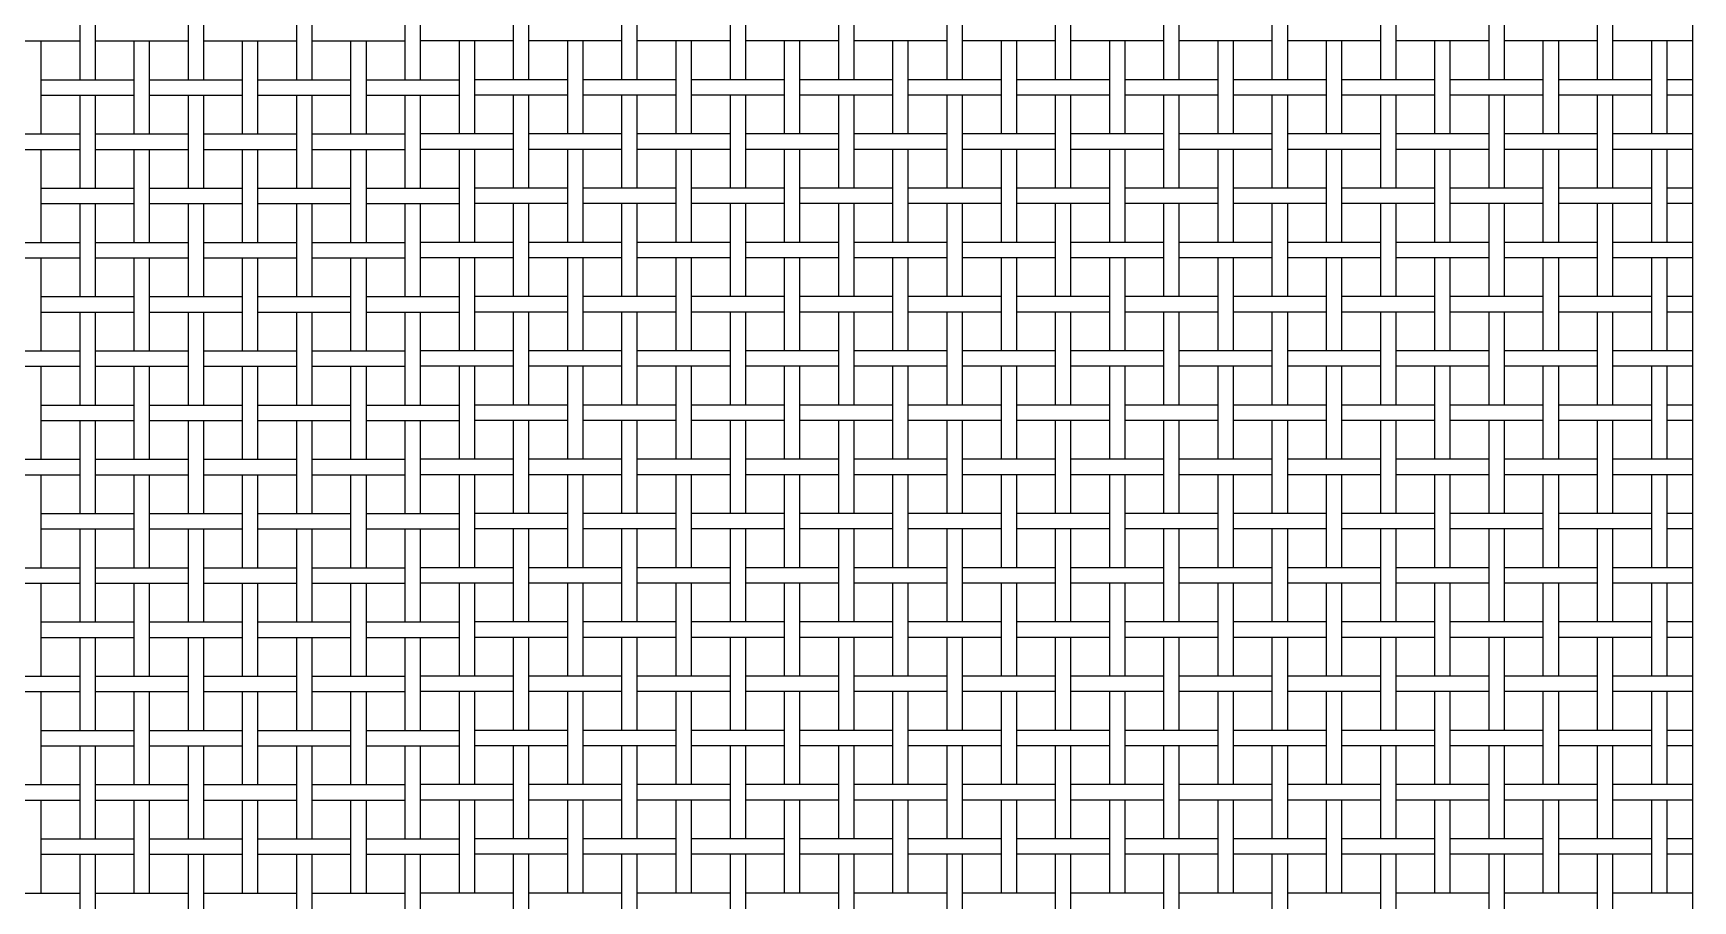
# Model space of a CAD drawing. Extents: x 0.5 to 91.8, y 0 to 62.7.
# Drawn here: x 35.43 to 54.88, y 32.61 to 42.77 of the extents above; entities that cross this region are included whole.
import ezdxf

# ---------------------------------------------------------------- set-up
doc = ezdxf.new("R2010")
doc.units = 0
doc.layers.get('0').update_dxf_attribs({"linetype": 'CONTINUOUS'})

msp = doc.modelspace()

# ---------------------------------------------------------------- linework, layer by layer
at = {"color": 7, "linetype": 'CONTINUOUS'}
for p, q in [((54.875, 22.69), (54.875, 52.69)), ((35.975, 43.315), (35.975, 42.225)), ((36.155, 43.315), (36.155, 42.225)), ((37.245, 43.315), (37.245, 42.225)), ((37.425, 43.315), (37.425, 42.225)), ((38.515, 43.315), (38.515, 42.225)), ((38.695, 43.315), (38.695, 42.225)), ((39.785, 43.315), (39.785, 42.225)), ((39.965, 43.315), (39.965, 42.225)), ((41.055, 43.315), (41.055, 42.225)), ((41.235, 43.315), (41.235, 42.225)), ((42.325, 43.315), (42.325, 42.225)), ((42.505, 43.315), (42.505, 42.225)), ((43.595, 43.315), (43.595, 42.225)), ((43.775, 43.315), (43.775, 42.225)), ((44.865, 43.315), (44.865, 42.225)), ((45.045, 43.315), (45.045, 42.225)), ((46.135, 43.315), (46.135, 42.225)), ((46.315, 43.315), (46.315, 42.225)), ((47.405, 43.315), (47.405, 42.225)), ((47.585, 43.315), (47.585, 42.225)), ((48.675, 43.315), (48.675, 42.225)), ((48.855, 43.315), (48.855, 42.225)), ((49.945, 43.315), (49.945, 42.225)), ((50.125, 43.315), (50.125, 42.225)), ((51.215, 43.315), (51.215, 42.225)), ((51.395, 43.315), (51.395, 42.225)), ((52.485, 43.315), (52.485, 42.225)), ((52.665, 43.315), (52.665, 42.225)), ((53.755, 43.315), (53.755, 42.225)), ((53.935, 43.315), (53.935, 42.225)), ((34.885, 42.68), (35.975, 42.68)), ((35.52, 42.68), (35.52, 41.59)), ((36.155, 42.68), (37.245, 42.68)), ((36.61, 42.68), (36.61, 41.59)), ((36.79, 42.68), (36.79, 41.59)), ((37.425, 42.68), (38.515, 42.68)), ((37.88, 42.68), (37.88, 41.59)), ((38.06, 42.68), (38.06, 41.59)), ((38.695, 42.68), (39.785, 42.68)), ((39.15, 42.68), (39.15, 41.59)), ((39.33, 42.68), (39.33, 41.59)), ((41.055, 42.68), (39.965, 42.68)), ((40.42, 42.68), (40.42, 41.59)), ((40.6, 42.68), (40.6, 41.59)), ((42.325, 42.68), (41.235, 42.68)), ((41.69, 42.68), (41.69, 41.59)), ((41.87, 42.68), (41.87, 41.59)), ((43.595, 42.68), (42.505, 42.68)), ((42.96, 42.68), (42.96, 41.59)), ((43.14, 42.68), (43.14, 41.59)), ((44.865, 42.68), (43.775, 42.68)), ((44.23, 42.68), (44.23, 41.59)), ((44.41, 42.68), (44.41, 41.59)), ((46.135, 42.68), (45.045, 42.68)), ((45.5, 42.68), (45.5, 41.59)), ((45.68, 42.68), (45.68, 41.59)), ((47.405, 42.68), (46.315, 42.68)), ((46.77, 42.68), (46.77, 41.59)), ((46.95, 42.68), (46.95, 41.59)), ((48.675, 42.68), (47.585, 42.68)), ((48.04, 42.68), (48.04, 41.59)), ((48.22, 42.68), (48.22, 41.59)), ((49.945, 42.68), (48.855, 42.68)), ((49.31, 42.68), (49.31, 41.59)), ((49.49, 42.68), (49.49, 41.59)), ((51.215, 42.68), (50.125, 42.68)), ((50.58, 42.68), (50.58, 41.59)), ((50.76, 42.68), (50.76, 41.59)), ((52.485, 42.68), (51.395, 42.68)), ((51.85, 42.68), (51.85, 41.59)), ((52.03, 42.68), (52.03, 41.59)), ((53.755, 42.68), (52.665, 42.68)), ((53.12, 42.68), (53.12, 41.59)), ((53.3, 42.68), (53.3, 41.59)), ((54.875, 42.68), (53.935, 42.68)), ((54.39, 42.68), (54.39, 41.59)), ((54.57, 42.68), (54.57, 41.59)), ((35.52, 42.225), (36.61, 42.225)), ((36.79, 42.225), (37.88, 42.225)), ((38.06, 42.225), (39.15, 42.225)), ((39.33, 42.225), (40.42, 42.225)), ((41.69, 42.225), (40.6, 42.225)), ((42.96, 42.225), (41.87, 42.225)), ((44.23, 42.225), (43.14, 42.225)), ((45.5, 42.225), (44.41, 42.225)), ((46.77, 42.225), (45.68, 42.225)), ((48.04, 42.225), (46.95, 42.225)), ((49.31, 42.225), (48.22, 42.225)), ((50.58, 42.225), (49.49, 42.225)), ((51.85, 42.225), (50.76, 42.225)), ((53.12, 42.225), (52.03, 42.225)), ((54.39, 42.225), (53.3, 42.225)), ((54.875, 42.225), (54.57, 42.225)), ((35.52, 42.045), (36.61, 42.045)), ((35.975, 42.045), (35.975, 40.955)), ((36.155, 42.045), (36.155, 40.955)), ((36.79, 42.045), (37.88, 42.045)), ((37.245, 42.045), (37.245, 40.955)), ((37.425, 42.045), (37.425, 40.955)), ((38.06, 42.045), (39.15, 42.045)), ((38.515, 42.045), (38.515, 40.955)), ((38.695, 42.045), (38.695, 40.955)), ((39.33, 42.045), (40.42, 42.045)), ((39.785, 42.045), (39.785, 40.955)), ((39.965, 42.045), (39.965, 40.955)), ((41.69, 42.045), (40.6, 42.045)), ((41.055, 42.045), (41.055, 40.955)), ((41.235, 42.045), (41.235, 40.955)), ((42.96, 42.045), (41.87, 42.045)), ((42.325, 42.045), (42.325, 40.955)), ((42.505, 42.045), (42.505, 40.955)), ((44.23, 42.045), (43.14, 42.045)), ((43.595, 42.045), (43.595, 40.955)), ((43.775, 42.045), (43.775, 40.955)), ((45.5, 42.045), (44.41, 42.045)), ((44.865, 42.045), (44.865, 40.955)), ((45.045, 42.045), (45.045, 40.955)), ((46.77, 42.045), (45.68, 42.045)), ((46.135, 42.045), (46.135, 40.955)), ((46.315, 42.045), (46.315, 40.955)), ((48.04, 42.045), (46.95, 42.045)), ((47.405, 42.045), (47.405, 40.955)), ((47.585, 42.045), (47.585, 40.955)), ((49.31, 42.045), (48.22, 42.045)), ((48.675, 42.045), (48.675, 40.955)), ((48.855, 42.045), (48.855, 40.955)), ((50.58, 42.045), (49.49, 42.045)), ((49.945, 42.045), (49.945, 40.955)), ((50.125, 42.045), (50.125, 40.955)), ((51.85, 42.045), (50.76, 42.045)), ((51.215, 42.045), (51.215, 40.955)), ((51.395, 42.045), (51.395, 40.955)), ((53.12, 42.045), (52.03, 42.045)), ((52.485, 42.045), (52.485, 40.955)), ((52.665, 42.045), (52.665, 40.955)), ((54.39, 42.045), (53.3, 42.045)), ((53.755, 42.045), (53.755, 40.955)), ((53.935, 42.045), (53.935, 40.955)), ((54.875, 42.045), (54.57, 42.045)), ((34.885, 41.59), (35.975, 41.59)), ((36.155, 41.59), (37.245, 41.59)), ((37.425, 41.59), (38.515, 41.59)), ((38.695, 41.59), (39.785, 41.59)), ((41.055, 41.59), (39.965, 41.59)), ((42.325, 41.59), (41.235, 41.59)), ((43.595, 41.59), (42.505, 41.59)), ((44.865, 41.59), (43.775, 41.59)), ((46.135, 41.59), (45.045, 41.59)), ((47.405, 41.59), (46.315, 41.59)), ((48.675, 41.59), (47.585, 41.59)), ((49.945, 41.59), (48.855, 41.59)), ((51.215, 41.59), (50.125, 41.59)), ((52.485, 41.59), (51.395, 41.59)), ((53.755, 41.59), (52.665, 41.59)), ((54.875, 41.59), (53.935, 41.59)), ((34.885, 41.41), (35.975, 41.41)), ((35.52, 41.41), (35.52, 40.32)), ((36.155, 41.41), (37.245, 41.41)), ((36.61, 41.41), (36.61, 40.32)), ((36.79, 41.41), (36.79, 40.32)), ((37.425, 41.41), (38.515, 41.41)), ((37.88, 41.41), (37.88, 40.32)), ((38.06, 41.41), (38.06, 40.32)), ((38.695, 41.41), (39.785, 41.41)), ((39.15, 41.41), (39.15, 40.32)), ((39.33, 41.41), (39.33, 40.32)), ((41.055, 41.41), (39.965, 41.41)), ((40.42, 41.41), (40.42, 40.32)), ((40.6, 41.41), (40.6, 40.32)), ((42.325, 41.41), (41.235, 41.41)), ((41.69, 41.41), (41.69, 40.32)), ((41.87, 41.41), (41.87, 40.32)), ((43.595, 41.41), (42.505, 41.41)), ((42.96, 41.41), (42.96, 40.32)), ((43.14, 41.41), (43.14, 40.32)), ((44.865, 41.41), (43.775, 41.41)), ((44.23, 41.41), (44.23, 40.32)), ((44.41, 41.41), (44.41, 40.32)), ((46.135, 41.41), (45.045, 41.41)), ((45.5, 41.41), (45.5, 40.32)), ((45.68, 41.41), (45.68, 40.32)), ((47.405, 41.41), (46.315, 41.41)), ((46.77, 41.41), (46.77, 40.32)), ((46.95, 41.41), (46.95, 40.32)), ((48.675, 41.41), (47.585, 41.41)), ((48.04, 41.41), (48.04, 40.32)), ((48.22, 41.41), (48.22, 40.32)), ((49.945, 41.41), (48.855, 41.41)), ((49.31, 41.41), (49.31, 40.32)), ((49.49, 41.41), (49.49, 40.32)), ((51.215, 41.41), (50.125, 41.41)), ((50.58, 41.41), (50.58, 40.32)), ((50.76, 41.41), (50.76, 40.32)), ((52.485, 41.41), (51.395, 41.41)), ((51.85, 41.41), (51.85, 40.32)), ((52.03, 41.41), (52.03, 40.32)), ((53.755, 41.41), (52.665, 41.41)), ((53.12, 41.41), (53.12, 40.32)), ((53.3, 41.41), (53.3, 40.32)), ((54.875, 41.41), (53.935, 41.41)), ((54.39, 41.41), (54.39, 40.32)), ((54.57, 41.41), (54.57, 40.32)), ((35.52, 40.955), (36.61, 40.955)), ((36.79, 40.955), (37.88, 40.955)), ((38.06, 40.955), (39.15, 40.955)), ((39.33, 40.955), (40.42, 40.955)), ((41.69, 40.955), (40.6, 40.955)), ((42.96, 40.955), (41.87, 40.955)), ((44.23, 40.955), (43.14, 40.955)), ((45.5, 40.955), (44.41, 40.955)), ((46.77, 40.955), (45.68, 40.955)), ((48.04, 40.955), (46.95, 40.955)), ((49.31, 40.955), (48.22, 40.955)), ((50.58, 40.955), (49.49, 40.955)), ((51.85, 40.955), (50.76, 40.955)), ((53.12, 40.955), (52.03, 40.955)), ((54.39, 40.955), (53.3, 40.955)), ((54.875, 40.955), (54.57, 40.955)), ((35.52, 40.775), (36.61, 40.775)), ((35.975, 40.775), (35.975, 39.685)), ((36.155, 40.775), (36.155, 39.685)), ((36.79, 40.775), (37.88, 40.775)), ((37.245, 40.775), (37.245, 39.685)), ((37.425, 40.775), (37.425, 39.685)), ((38.06, 40.775), (39.15, 40.775)), ((38.515, 40.775), (38.515, 39.685)), ((38.695, 40.775), (38.695, 39.685)), ((39.33, 40.775), (40.42, 40.775)), ((39.785, 40.775), (39.785, 39.685)), ((39.965, 40.775), (39.965, 39.685)), ((41.69, 40.775), (40.6, 40.775)), ((41.055, 40.775), (41.055, 39.685)), ((41.235, 40.775), (41.235, 39.685)), ((42.96, 40.775), (41.87, 40.775)), ((42.325, 40.775), (42.325, 39.685)), ((42.505, 40.775), (42.505, 39.685)), ((44.23, 40.775), (43.14, 40.775)), ((43.595, 40.775), (43.595, 39.685)), ((43.775, 40.775), (43.775, 39.685)), ((45.5, 40.775), (44.41, 40.775)), ((44.865, 40.775), (44.865, 39.685)), ((45.045, 40.775), (45.045, 39.685)), ((46.77, 40.775), (45.68, 40.775)), ((46.135, 40.775), (46.135, 39.685)), ((46.315, 40.775), (46.315, 39.685)), ((48.04, 40.775), (46.95, 40.775)), ((47.405, 40.775), (47.405, 39.685)), ((47.585, 40.775), (47.585, 39.685)), ((49.31, 40.775), (48.22, 40.775)), ((48.675, 40.775), (48.675, 39.685)), ((48.855, 40.775), (48.855, 39.685)), ((50.58, 40.775), (49.49, 40.775)), ((49.945, 40.775), (49.945, 39.685)), ((50.125, 40.775), (50.125, 39.685)), ((51.85, 40.775), (50.76, 40.775)), ((51.215, 40.775), (51.215, 39.685)), ((51.395, 40.775), (51.395, 39.685)), ((53.12, 40.775), (52.03, 40.775)), ((52.485, 40.775), (52.485, 39.685)), ((52.665, 40.775), (52.665, 39.685)), ((54.39, 40.775), (53.3, 40.775)), ((53.755, 40.775), (53.755, 39.685)), ((53.935, 40.775), (53.935, 39.685)), ((54.875, 40.775), (54.57, 40.775)), ((34.885, 40.32), (35.975, 40.32)), ((36.155, 40.32), (37.245, 40.32)), ((37.425, 40.32), (38.515, 40.32)), ((38.695, 40.32), (39.785, 40.32)), ((41.055, 40.32), (39.965, 40.32)), ((42.325, 40.32), (41.235, 40.32)), ((43.595, 40.32), (42.505, 40.32)), ((44.865, 40.32), (43.775, 40.32)), ((46.135, 40.32), (45.045, 40.32)), ((47.405, 40.32), (46.315, 40.32)), ((48.675, 40.32), (47.585, 40.32)), ((49.945, 40.32), (48.855, 40.32)), ((51.215, 40.32), (50.125, 40.32)), ((52.485, 40.32), (51.395, 40.32)), ((53.755, 40.32), (52.665, 40.32)), ((54.875, 40.32), (53.935, 40.32)), ((34.885, 40.14), (35.975, 40.14)), ((35.52, 40.14), (35.52, 39.05)), ((36.155, 40.14), (37.245, 40.14)), ((36.61, 40.14), (36.61, 39.05)), ((36.79, 40.14), (36.79, 39.05)), ((37.425, 40.14), (38.515, 40.14)), ((37.88, 40.14), (37.88, 39.05)), ((38.06, 40.14), (38.06, 39.05)), ((38.695, 40.14), (39.785, 40.14)), ((39.15, 40.14), (39.15, 39.05)), ((39.33, 40.14), (39.33, 39.05)), ((41.055, 40.14), (39.965, 40.14)), ((40.42, 40.14), (40.42, 39.05)), ((40.6, 40.14), (40.6, 39.05)), ((42.325, 40.14), (41.235, 40.14)), ((41.69, 40.14), (41.69, 39.05)), ((41.87, 40.14), (41.87, 39.05)), ((43.595, 40.14), (42.505, 40.14)), ((42.96, 40.14), (42.96, 39.05)), ((43.14, 40.14), (43.14, 39.05)), ((44.865, 40.14), (43.775, 40.14)), ((44.23, 40.14), (44.23, 39.05)), ((44.41, 40.14), (44.41, 39.05)), ((46.135, 40.14), (45.045, 40.14)), ((45.5, 40.14), (45.5, 39.05)), ((45.68, 40.14), (45.68, 39.05)), ((47.405, 40.14), (46.315, 40.14)), ((46.77, 40.14), (46.77, 39.05)), ((46.95, 40.14), (46.95, 39.05)), ((48.675, 40.14), (47.585, 40.14)), ((48.04, 40.14), (48.04, 39.05)), ((48.22, 40.14), (48.22, 39.05)), ((49.945, 40.14), (48.855, 40.14)), ((49.31, 40.14), (49.31, 39.05)), ((49.49, 40.14), (49.49, 39.05)), ((51.215, 40.14), (50.125, 40.14)), ((50.58, 40.14), (50.58, 39.05)), ((50.76, 40.14), (50.76, 39.05)), ((52.485, 40.14), (51.395, 40.14)), ((51.85, 40.14), (51.85, 39.05)), ((52.03, 40.14), (52.03, 39.05)), ((53.755, 40.14), (52.665, 40.14)), ((53.12, 40.14), (53.12, 39.05)), ((53.3, 40.14), (53.3, 39.05)), ((54.875, 40.14), (53.935, 40.14)), ((54.39, 40.14), (54.39, 39.05)), ((54.57, 40.14), (54.57, 39.05)), ((35.52, 39.685), (36.61, 39.685)), ((36.79, 39.685), (37.88, 39.685)), ((38.06, 39.685), (39.15, 39.685)), ((39.33, 39.685), (40.42, 39.685)), ((41.69, 39.685), (40.6, 39.685)), ((42.96, 39.685), (41.87, 39.685)), ((44.23, 39.685), (43.14, 39.685)), ((45.5, 39.685), (44.41, 39.685)), ((46.77, 39.685), (45.68, 39.685)), ((48.04, 39.685), (46.95, 39.685)), ((49.31, 39.685), (48.22, 39.685)), ((50.58, 39.685), (49.49, 39.685)), ((51.85, 39.685), (50.76, 39.685)), ((53.12, 39.685), (52.03, 39.685)), ((54.39, 39.685), (53.3, 39.685)), ((54.875, 39.685), (54.57, 39.685)), ((35.52, 39.505), (36.61, 39.505)), ((35.975, 39.505), (35.975, 38.415)), ((36.155, 39.505), (36.155, 38.415)), ((36.79, 39.505), (37.88, 39.505)), ((37.245, 39.505), (37.245, 38.415)), ((37.425, 39.505), (37.425, 38.415)), ((38.06, 39.505), (39.15, 39.505)), ((38.515, 39.505), (38.515, 38.415)), ((38.695, 39.505), (38.695, 38.415)), ((39.33, 39.505), (40.42, 39.505)), ((39.785, 39.505), (39.785, 38.415)), ((39.965, 39.505), (39.965, 38.415)), ((41.69, 39.505), (40.6, 39.505)), ((41.055, 39.505), (41.055, 38.415)), ((41.235, 39.505), (41.235, 38.415)), ((42.96, 39.505), (41.87, 39.505)), ((42.325, 39.505), (42.325, 38.415)), ((42.505, 39.505), (42.505, 38.415)), ((44.23, 39.505), (43.14, 39.505)), ((43.595, 39.505), (43.595, 38.415)), ((43.775, 39.505), (43.775, 38.415)), ((45.5, 39.505), (44.41, 39.505)), ((44.865, 39.505), (44.865, 38.415)), ((45.045, 39.505), (45.045, 38.415)), ((46.77, 39.505), (45.68, 39.505)), ((46.135, 39.505), (46.135, 38.415)), ((46.315, 39.505), (46.315, 38.415)), ((48.04, 39.505), (46.95, 39.505)), ((47.405, 39.505), (47.405, 38.415)), ((47.585, 39.505), (47.585, 38.415)), ((49.31, 39.505), (48.22, 39.505)), ((48.675, 39.505), (48.675, 38.415)), ((48.855, 39.505), (48.855, 38.415)), ((50.58, 39.505), (49.49, 39.505)), ((49.945, 39.505), (49.945, 38.415)), ((50.125, 39.505), (50.125, 38.415)), ((51.85, 39.505), (50.76, 39.505)), ((51.215, 39.505), (51.215, 38.415)), ((51.395, 39.505), (51.395, 38.415)), ((53.12, 39.505), (52.03, 39.505)), ((52.485, 39.505), (52.485, 38.415)), ((52.665, 39.505), (52.665, 38.415)), ((54.39, 39.505), (53.3, 39.505)), ((53.755, 39.505), (53.755, 38.415)), ((53.935, 39.505), (53.935, 38.415)), ((54.875, 39.505), (54.57, 39.505)), ((34.885, 39.05), (35.975, 39.05)), ((36.155, 39.05), (37.245, 39.05)), ((37.425, 39.05), (38.515, 39.05)), ((38.695, 39.05), (39.785, 39.05)), ((41.055, 39.05), (39.965, 39.05)), ((42.325, 39.05), (41.235, 39.05)), ((43.595, 39.05), (42.505, 39.05)), ((44.865, 39.05), (43.775, 39.05)), ((46.135, 39.05), (45.045, 39.05)), ((47.405, 39.05), (46.315, 39.05)), ((48.675, 39.05), (47.585, 39.05)), ((49.945, 39.05), (48.855, 39.05)), ((51.215, 39.05), (50.125, 39.05)), ((52.485, 39.05), (51.395, 39.05)), ((53.755, 39.05), (52.665, 39.05)), ((54.875, 39.05), (53.935, 39.05)), ((34.885, 38.87), (35.975, 38.87)), ((35.52, 38.87), (35.52, 37.78)), ((36.155, 38.87), (37.245, 38.87)), ((36.61, 38.87), (36.61, 37.78)), ((36.79, 38.87), (36.79, 37.78)), ((37.425, 38.87), (38.515, 38.87)), ((37.88, 38.87), (37.88, 37.78)), ((38.06, 38.87), (38.06, 37.78)), ((38.695, 38.87), (39.785, 38.87)), ((39.15, 38.87), (39.15, 37.78)), ((39.33, 38.87), (39.33, 37.78)), ((41.055, 38.87), (39.965, 38.87)), ((40.42, 38.87), (40.42, 37.78)), ((40.6, 38.87), (40.6, 37.78)), ((42.325, 38.87), (41.235, 38.87)), ((41.69, 38.87), (41.69, 37.78)), ((41.87, 38.87), (41.87, 37.78)), ((43.595, 38.87), (42.505, 38.87)), ((42.96, 38.87), (42.96, 37.78)), ((43.14, 38.87), (43.14, 37.78)), ((44.865, 38.87), (43.775, 38.87)), ((44.23, 38.87), (44.23, 37.78)), ((44.41, 38.87), (44.41, 37.78)), ((46.135, 38.87), (45.045, 38.87)), ((45.5, 38.87), (45.5, 37.78)), ((45.68, 38.87), (45.68, 37.78)), ((47.405, 38.87), (46.315, 38.87)), ((46.77, 38.87), (46.77, 37.78)), ((46.95, 38.87), (46.95, 37.78)), ((48.675, 38.87), (47.585, 38.87)), ((48.04, 38.87), (48.04, 37.78)), ((48.22, 38.87), (48.22, 37.78)), ((49.945, 38.87), (48.855, 38.87)), ((49.31, 38.87), (49.31, 37.78)), ((49.49, 38.87), (49.49, 37.78)), ((51.215, 38.87), (50.125, 38.87)), ((50.58, 38.87), (50.58, 37.78)), ((50.76, 38.87), (50.76, 37.78)), ((52.485, 38.87), (51.395, 38.87)), ((51.85, 38.87), (51.85, 37.78)), ((52.03, 38.87), (52.03, 37.78)), ((53.755, 38.87), (52.665, 38.87)), ((53.12, 38.87), (53.12, 37.78)), ((53.3, 38.87), (53.3, 37.78)), ((54.875, 38.87), (53.935, 38.87)), ((54.39, 38.87), (54.39, 37.78)), ((54.57, 38.87), (54.57, 37.78)), ((35.52, 38.415), (36.61, 38.415)), ((36.79, 38.415), (37.88, 38.415)), ((38.06, 38.415), (39.15, 38.415)), ((39.33, 38.415), (40.42, 38.415)), ((41.69, 38.415), (40.6, 38.415)), ((42.96, 38.415), (41.87, 38.415)), ((44.23, 38.415), (43.14, 38.415)), ((45.5, 38.415), (44.41, 38.415)), ((46.77, 38.415), (45.68, 38.415)), ((48.04, 38.415), (46.95, 38.415)), ((49.31, 38.415), (48.22, 38.415)), ((50.58, 38.415), (49.49, 38.415)), ((51.85, 38.415), (50.76, 38.415)), ((53.12, 38.415), (52.03, 38.415)), ((54.39, 38.415), (53.3, 38.415)), ((54.875, 38.415), (54.57, 38.415)), ((35.52, 38.235), (36.61, 38.235)), ((35.975, 38.235), (35.975, 37.145)), ((36.155, 38.235), (36.155, 37.145)), ((36.79, 38.235), (37.88, 38.235)), ((37.245, 38.235), (37.245, 37.145)), ((37.425, 38.235), (37.425, 37.145)), ((38.06, 38.235), (39.15, 38.235)), ((38.515, 38.235), (38.515, 37.145)), ((38.695, 38.235), (38.695, 37.145)), ((39.33, 38.235), (40.42, 38.235)), ((39.785, 38.235), (39.785, 37.145)), ((39.965, 38.235), (39.965, 37.145)), ((41.69, 38.235), (40.6, 38.235)), ((41.055, 38.235), (41.055, 37.145)), ((41.235, 38.235), (41.235, 37.145)), ((42.96, 38.235), (41.87, 38.235)), ((42.325, 38.235), (42.325, 37.145)), ((42.505, 38.235), (42.505, 37.145)), ((44.23, 38.235), (43.14, 38.235)), ((43.595, 38.235), (43.595, 37.145)), ((43.775, 38.235), (43.775, 37.145)), ((45.5, 38.235), (44.41, 38.235)), ((44.865, 38.235), (44.865, 37.145)), ((45.045, 38.235), (45.045, 37.145)), ((46.77, 38.235), (45.68, 38.235)), ((46.135, 38.235), (46.135, 37.145)), ((46.315, 38.235), (46.315, 37.145)), ((48.04, 38.235), (46.95, 38.235)), ((47.405, 38.235), (47.405, 37.145)), ((47.585, 38.235), (47.585, 37.145)), ((49.31, 38.235), (48.22, 38.235)), ((48.675, 38.235), (48.675, 37.145)), ((48.855, 38.235), (48.855, 37.145)), ((50.58, 38.235), (49.49, 38.235)), ((49.945, 38.235), (49.945, 37.145)), ((50.125, 38.235), (50.125, 37.145)), ((51.85, 38.235), (50.76, 38.235)), ((51.215, 38.235), (51.215, 37.145)), ((51.395, 38.235), (51.395, 37.145)), ((53.12, 38.235), (52.03, 38.235)), ((52.485, 38.235), (52.485, 37.145)), ((52.665, 38.235), (52.665, 37.145)), ((54.39, 38.235), (53.3, 38.235)), ((53.755, 38.235), (53.755, 37.145)), ((53.935, 38.235), (53.935, 37.145)), ((54.875, 38.235), (54.57, 38.235)), ((34.885, 37.78), (35.975, 37.78)), ((36.155, 37.78), (37.245, 37.78)), ((37.425, 37.78), (38.515, 37.78)), ((38.695, 37.78), (39.785, 37.78)), ((41.055, 37.78), (39.965, 37.78)), ((42.325, 37.78), (41.235, 37.78)), ((43.595, 37.78), (42.505, 37.78)), ((44.865, 37.78), (43.775, 37.78)), ((46.135, 37.78), (45.045, 37.78)), ((47.405, 37.78), (46.315, 37.78)), ((48.675, 37.78), (47.585, 37.78)), ((49.945, 37.78), (48.855, 37.78)), ((51.215, 37.78), (50.125, 37.78)), ((52.485, 37.78), (51.395, 37.78)), ((53.755, 37.78), (52.665, 37.78)), ((54.875, 37.78), (53.935, 37.78)), ((34.885, 37.6), (35.975, 37.6)), ((35.52, 37.6), (35.52, 36.51)), ((36.155, 37.6), (37.245, 37.6)), ((36.61, 37.6), (36.61, 36.51)), ((36.79, 37.6), (36.79, 36.51)), ((37.425, 37.6), (38.515, 37.6)), ((37.88, 37.6), (37.88, 36.51)), ((38.06, 37.6), (38.06, 36.51)), ((38.695, 37.6), (39.785, 37.6)), ((39.15, 37.6), (39.15, 36.51)), ((39.33, 37.6), (39.33, 36.51)), ((41.055, 37.6), (39.965, 37.6)), ((40.42, 37.6), (40.42, 36.51)), ((40.6, 37.6), (40.6, 36.51)), ((42.325, 37.6), (41.235, 37.6)), ((41.69, 37.6), (41.69, 36.51)), ((41.87, 37.6), (41.87, 36.51)), ((43.595, 37.6), (42.505, 37.6)), ((42.96, 37.6), (42.96, 36.51)), ((43.14, 37.6), (43.14, 36.51)), ((44.865, 37.6), (43.775, 37.6)), ((44.23, 37.6), (44.23, 36.51)), ((44.41, 37.6), (44.41, 36.51)), ((46.135, 37.6), (45.045, 37.6)), ((45.5, 37.6), (45.5, 36.51)), ((45.68, 37.6), (45.68, 36.51)), ((47.405, 37.6), (46.315, 37.6)), ((46.77, 37.6), (46.77, 36.51)), ((46.95, 37.6), (46.95, 36.51)), ((48.675, 37.6), (47.585, 37.6)), ((48.04, 37.6), (48.04, 36.51)), ((48.22, 37.6), (48.22, 36.51)), ((49.945, 37.6), (48.855, 37.6)), ((49.31, 37.6), (49.31, 36.51)), ((49.49, 37.6), (49.49, 36.51)), ((51.215, 37.6), (50.125, 37.6)), ((50.58, 37.6), (50.58, 36.51)), ((50.76, 37.6), (50.76, 36.51)), ((52.485, 37.6), (51.395, 37.6)), ((51.85, 37.6), (51.85, 36.51)), ((52.03, 37.6), (52.03, 36.51)), ((53.755, 37.6), (52.665, 37.6)), ((53.12, 37.6), (53.12, 36.51)), ((53.3, 37.6), (53.3, 36.51)), ((54.875, 37.6), (53.935, 37.6)), ((54.39, 37.6), (54.39, 36.51)), ((54.57, 37.6), (54.57, 36.51)), ((35.52, 37.145), (36.61, 37.145)), ((36.79, 37.145), (37.88, 37.145)), ((38.06, 37.145), (39.15, 37.145)), ((39.33, 37.145), (40.42, 37.145)), ((41.69, 37.145), (40.6, 37.145)), ((42.96, 37.145), (41.87, 37.145)), ((44.23, 37.145), (43.14, 37.145)), ((45.5, 37.145), (44.41, 37.145)), ((46.77, 37.145), (45.68, 37.145)), ((48.04, 37.145), (46.95, 37.145)), ((49.31, 37.145), (48.22, 37.145)), ((50.58, 37.145), (49.49, 37.145)), ((51.85, 37.145), (50.76, 37.145)), ((53.12, 37.145), (52.03, 37.145)), ((54.39, 37.145), (53.3, 37.145)), ((54.875, 37.145), (54.57, 37.145)), ((35.52, 36.965), (36.61, 36.965)), ((35.975, 36.965), (35.975, 35.875)), ((36.155, 36.965), (36.155, 35.875)), ((36.79, 36.965), (37.88, 36.965)), ((37.245, 36.965), (37.245, 35.875)), ((37.425, 36.965), (37.425, 35.875)), ((38.06, 36.965), (39.15, 36.965)), ((38.515, 36.965), (38.515, 35.875)), ((38.695, 36.965), (38.695, 35.875)), ((39.33, 36.965), (40.42, 36.965)), ((39.785, 36.965), (39.785, 35.875)), ((39.965, 36.965), (39.965, 35.875)), ((41.69, 36.965), (40.6, 36.965)), ((41.055, 36.965), (41.055, 35.875)), ((41.235, 36.965), (41.235, 35.875)), ((42.96, 36.965), (41.87, 36.965)), ((42.325, 36.965), (42.325, 35.875)), ((42.505, 36.965), (42.505, 35.875)), ((44.23, 36.965), (43.14, 36.965)), ((43.595, 36.965), (43.595, 35.875)), ((43.775, 36.965), (43.775, 35.875)), ((45.5, 36.965), (44.41, 36.965)), ((44.865, 36.965), (44.865, 35.875)), ((45.045, 36.965), (45.045, 35.875)), ((46.77, 36.965), (45.68, 36.965)), ((46.135, 36.965), (46.135, 35.875)), ((46.315, 36.965), (46.315, 35.875)), ((48.04, 36.965), (46.95, 36.965)), ((47.405, 36.965), (47.405, 35.875)), ((47.585, 36.965), (47.585, 35.875)), ((49.31, 36.965), (48.22, 36.965)), ((48.675, 36.965), (48.675, 35.875)), ((48.855, 36.965), (48.855, 35.875)), ((50.58, 36.965), (49.49, 36.965)), ((49.945, 36.965), (49.945, 35.875)), ((50.125, 36.965), (50.125, 35.875)), ((51.85, 36.965), (50.76, 36.965)), ((51.215, 36.965), (51.215, 35.875)), ((51.395, 36.965), (51.395, 35.875)), ((53.12, 36.965), (52.03, 36.965)), ((52.485, 36.965), (52.485, 35.875)), ((52.665, 36.965), (52.665, 35.875)), ((54.39, 36.965), (53.3, 36.965)), ((53.755, 36.965), (53.755, 35.875)), ((53.935, 36.965), (53.935, 35.875)), ((54.875, 36.965), (54.57, 36.965)), ((34.885, 36.51), (35.975, 36.51)), ((36.155, 36.51), (37.245, 36.51)), ((37.425, 36.51), (38.515, 36.51)), ((38.695, 36.51), (39.785, 36.51)), ((41.055, 36.51), (39.965, 36.51)), ((42.325, 36.51), (41.235, 36.51)), ((43.595, 36.51), (42.505, 36.51)), ((44.865, 36.51), (43.775, 36.51)), ((46.135, 36.51), (45.045, 36.51)), ((47.405, 36.51), (46.315, 36.51)), ((48.675, 36.51), (47.585, 36.51)), ((49.945, 36.51), (48.855, 36.51)), ((51.215, 36.51), (50.125, 36.51)), ((52.485, 36.51), (51.395, 36.51)), ((53.755, 36.51), (52.665, 36.51)), ((54.875, 36.51), (53.935, 36.51)), ((34.885, 36.33), (35.975, 36.33)), ((35.52, 36.33), (35.52, 35.24)), ((36.155, 36.33), (37.245, 36.33)), ((36.61, 36.33), (36.61, 35.24)), ((36.79, 36.33), (36.79, 35.24)), ((37.425, 36.33), (38.515, 36.33)), ((37.88, 36.33), (37.88, 35.24)), ((38.06, 36.33), (38.06, 35.24)), ((38.695, 36.33), (39.785, 36.33)), ((39.15, 36.33), (39.15, 35.24)), ((39.33, 36.33), (39.33, 35.24)), ((41.055, 36.33), (39.965, 36.33)), ((40.42, 36.33), (40.42, 35.24)), ((40.6, 36.33), (40.6, 35.24)), ((42.325, 36.33), (41.235, 36.33)), ((41.69, 36.33), (41.69, 35.24)), ((41.87, 36.33), (41.87, 35.24)), ((43.595, 36.33), (42.505, 36.33)), ((42.96, 36.33), (42.96, 35.24)), ((43.14, 36.33), (43.14, 35.24)), ((44.865, 36.33), (43.775, 36.33)), ((44.23, 36.33), (44.23, 35.24)), ((44.41, 36.33), (44.41, 35.24)), ((46.135, 36.33), (45.045, 36.33)), ((45.5, 36.33), (45.5, 35.24)), ((45.68, 36.33), (45.68, 35.24)), ((47.405, 36.33), (46.315, 36.33)), ((46.77, 36.33), (46.77, 35.24)), ((46.95, 36.33), (46.95, 35.24)), ((48.675, 36.33), (47.585, 36.33)), ((48.04, 36.33), (48.04, 35.24)), ((48.22, 36.33), (48.22, 35.24)), ((49.945, 36.33), (48.855, 36.33)), ((49.31, 36.33), (49.31, 35.24)), ((49.49, 36.33), (49.49, 35.24)), ((51.215, 36.33), (50.125, 36.33)), ((50.58, 36.33), (50.58, 35.24)), ((50.76, 36.33), (50.76, 35.24)), ((52.485, 36.33), (51.395, 36.33)), ((51.85, 36.33), (51.85, 35.24)), ((52.03, 36.33), (52.03, 35.24)), ((53.755, 36.33), (52.665, 36.33)), ((53.12, 36.33), (53.12, 35.24)), ((53.3, 36.33), (53.3, 35.24)), ((54.875, 36.33), (53.935, 36.33)), ((54.39, 36.33), (54.39, 35.24)), ((54.57, 36.33), (54.57, 35.24)), ((35.52, 35.875), (36.61, 35.875)), ((36.79, 35.875), (37.88, 35.875)), ((38.06, 35.875), (39.15, 35.875)), ((39.33, 35.875), (40.42, 35.875)), ((41.69, 35.875), (40.6, 35.875)), ((42.96, 35.875), (41.87, 35.875)), ((44.23, 35.875), (43.14, 35.875)), ((45.5, 35.875), (44.41, 35.875)), ((46.77, 35.875), (45.68, 35.875)), ((48.04, 35.875), (46.95, 35.875)), ((49.31, 35.875), (48.22, 35.875)), ((50.58, 35.875), (49.49, 35.875)), ((51.85, 35.875), (50.76, 35.875)), ((53.12, 35.875), (52.03, 35.875)), ((54.39, 35.875), (53.3, 35.875)), ((54.875, 35.875), (54.57, 35.875)), ((35.52, 35.695), (36.61, 35.695)), ((35.975, 35.695), (35.975, 34.605)), ((36.155, 35.695), (36.155, 34.605)), ((36.79, 35.695), (37.88, 35.695)), ((37.245, 35.695), (37.245, 34.605)), ((37.425, 35.695), (37.425, 34.605)), ((38.06, 35.695), (39.15, 35.695)), ((38.515, 35.695), (38.515, 34.605)), ((38.695, 35.695), (38.695, 34.605)), ((39.33, 35.695), (40.42, 35.695)), ((39.785, 35.695), (39.785, 34.605)), ((39.965, 35.695), (39.965, 34.605)), ((41.69, 35.695), (40.6, 35.695)), ((41.055, 35.695), (41.055, 34.605)), ((41.235, 35.695), (41.235, 34.605)), ((42.96, 35.695), (41.87, 35.695)), ((42.325, 35.695), (42.325, 34.605)), ((42.505, 35.695), (42.505, 34.605)), ((44.23, 35.695), (43.14, 35.695)), ((43.595, 35.695), (43.595, 34.605)), ((43.775, 35.695), (43.775, 34.605)), ((45.5, 35.695), (44.41, 35.695)), ((44.865, 35.695), (44.865, 34.605)), ((45.045, 35.695), (45.045, 34.605)), ((46.77, 35.695), (45.68, 35.695)), ((46.135, 35.695), (46.135, 34.605)), ((46.315, 35.695), (46.315, 34.605)), ((48.04, 35.695), (46.95, 35.695)), ((47.405, 35.695), (47.405, 34.605)), ((47.585, 35.695), (47.585, 34.605)), ((49.31, 35.695), (48.22, 35.695)), ((48.675, 35.695), (48.675, 34.605)), ((48.855, 35.695), (48.855, 34.605)), ((50.58, 35.695), (49.49, 35.695)), ((49.945, 35.695), (49.945, 34.605)), ((50.125, 35.695), (50.125, 34.605)), ((51.85, 35.695), (50.76, 35.695)), ((51.215, 35.695), (51.215, 34.605)), ((51.395, 35.695), (51.395, 34.605)), ((53.12, 35.695), (52.03, 35.695)), ((52.485, 35.695), (52.485, 34.605)), ((52.665, 35.695), (52.665, 34.605)), ((54.39, 35.695), (53.3, 35.695)), ((53.755, 35.695), (53.755, 34.605)), ((53.935, 35.695), (53.935, 34.605)), ((54.875, 35.695), (54.57, 35.695)), ((34.885, 35.24), (35.975, 35.24)), ((36.155, 35.24), (37.245, 35.24)), ((37.425, 35.24), (38.515, 35.24)), ((38.695, 35.24), (39.785, 35.24)), ((41.055, 35.24), (39.965, 35.24)), ((42.325, 35.24), (41.235, 35.24)), ((43.595, 35.24), (42.505, 35.24)), ((44.865, 35.24), (43.775, 35.24)), ((46.135, 35.24), (45.045, 35.24)), ((47.405, 35.24), (46.315, 35.24)), ((48.675, 35.24), (47.585, 35.24)), ((49.945, 35.24), (48.855, 35.24)), ((51.215, 35.24), (50.125, 35.24)), ((52.485, 35.24), (51.395, 35.24)), ((53.755, 35.24), (52.665, 35.24)), ((54.875, 35.24), (53.935, 35.24)), ((34.885, 35.06), (35.975, 35.06)), ((35.52, 35.06), (35.52, 33.97)), ((36.155, 35.06), (37.245, 35.06)), ((36.61, 35.06), (36.61, 33.97)), ((36.79, 35.06), (36.79, 33.97)), ((37.425, 35.06), (38.515, 35.06)), ((37.88, 35.06), (37.88, 33.97)), ((38.06, 35.06), (38.06, 33.97)), ((38.695, 35.06), (39.785, 35.06)), ((39.15, 35.06), (39.15, 33.97)), ((39.33, 35.06), (39.33, 33.97)), ((41.055, 35.06), (39.965, 35.06)), ((40.42, 35.06), (40.42, 33.97)), ((40.6, 35.06), (40.6, 33.97)), ((42.325, 35.06), (41.235, 35.06)), ((41.69, 35.06), (41.69, 33.97)), ((41.87, 35.06), (41.87, 33.97)), ((43.595, 35.06), (42.505, 35.06)), ((42.96, 35.06), (42.96, 33.97)), ((43.14, 35.06), (43.14, 33.97)), ((44.865, 35.06), (43.775, 35.06)), ((44.23, 35.06), (44.23, 33.97)), ((44.41, 35.06), (44.41, 33.97)), ((46.135, 35.06), (45.045, 35.06)), ((45.5, 35.06), (45.5, 33.97)), ((45.68, 35.06), (45.68, 33.97)), ((47.405, 35.06), (46.315, 35.06)), ((46.77, 35.06), (46.77, 33.97)), ((46.95, 35.06), (46.95, 33.97)), ((48.675, 35.06), (47.585, 35.06)), ((48.04, 35.06), (48.04, 33.97)), ((48.22, 35.06), (48.22, 33.97)), ((49.945, 35.06), (48.855, 35.06)), ((49.31, 35.06), (49.31, 33.97)), ((49.49, 35.06), (49.49, 33.97)), ((51.215, 35.06), (50.125, 35.06)), ((50.58, 35.06), (50.58, 33.97)), ((50.76, 35.06), (50.76, 33.97)), ((52.485, 35.06), (51.395, 35.06)), ((51.85, 35.06), (51.85, 33.97)), ((52.03, 35.06), (52.03, 33.97)), ((53.755, 35.06), (52.665, 35.06)), ((53.12, 35.06), (53.12, 33.97)), ((53.3, 35.06), (53.3, 33.97)), ((54.875, 35.06), (53.935, 35.06)), ((54.39, 35.06), (54.39, 33.97)), ((54.57, 35.06), (54.57, 33.97)), ((35.52, 34.605), (36.61, 34.605)), ((35.52, 34.425), (36.61, 34.425)), ((35.975, 34.425), (35.975, 33.335)), ((36.155, 34.425), (36.155, 33.335)), ((36.79, 34.605), (37.88, 34.605)), ((36.79, 34.425), (37.88, 34.425)), ((37.245, 34.425), (37.245, 33.335)), ((37.425, 34.425), (37.425, 33.335)), ((38.06, 34.605), (39.15, 34.605)), ((38.06, 34.425), (39.15, 34.425)), ((38.515, 34.425), (38.515, 33.335)), ((38.695, 34.425), (38.695, 33.335)), ((39.33, 34.605), (40.42, 34.605)), ((39.33, 34.425), (40.42, 34.425)), ((39.785, 34.425), (39.785, 33.335)), ((39.965, 34.425), (39.965, 33.335)), ((41.69, 34.605), (40.6, 34.605)), ((41.69, 34.425), (40.6, 34.425)), ((41.055, 34.425), (41.055, 33.335)), ((41.235, 34.425), (41.235, 33.335)), ((42.96, 34.605), (41.87, 34.605)), ((42.96, 34.425), (41.87, 34.425)), ((42.325, 34.425), (42.325, 33.335)), ((42.505, 34.425), (42.505, 33.335)), ((44.23, 34.605), (43.14, 34.605)), ((44.23, 34.425), (43.14, 34.425)), ((43.595, 34.425), (43.595, 33.335)), ((43.775, 34.425), (43.775, 33.335)), ((45.5, 34.605), (44.41, 34.605)), ((45.5, 34.425), (44.41, 34.425)), ((44.865, 34.425), (44.865, 33.335)), ((45.045, 34.425), (45.045, 33.335)), ((46.77, 34.605), (45.68, 34.605)), ((46.77, 34.425), (45.68, 34.425)), ((46.135, 34.425), (46.135, 33.335)), ((46.315, 34.425), (46.315, 33.335)), ((48.04, 34.605), (46.95, 34.605)), ((48.04, 34.425), (46.95, 34.425)), ((47.405, 34.425), (47.405, 33.335)), ((47.585, 34.425), (47.585, 33.335)), ((49.31, 34.605), (48.22, 34.605)), ((49.31, 34.425), (48.22, 34.425)), ((48.675, 34.425), (48.675, 33.335)), ((48.855, 34.425), (48.855, 33.335)), ((50.58, 34.605), (49.49, 34.605)), ((50.58, 34.425), (49.49, 34.425)), ((49.945, 34.425), (49.945, 33.335)), ((50.125, 34.425), (50.125, 33.335)), ((51.85, 34.605), (50.76, 34.605)), ((51.85, 34.425), (50.76, 34.425)), ((51.215, 34.425), (51.215, 33.335)), ((51.395, 34.425), (51.395, 33.335)), ((53.12, 34.605), (52.03, 34.605)), ((53.12, 34.425), (52.03, 34.425)), ((52.485, 34.425), (52.485, 33.335)), ((52.665, 34.425), (52.665, 33.335)), ((54.39, 34.605), (53.3, 34.605)), ((54.39, 34.425), (53.3, 34.425)), ((53.755, 34.425), (53.755, 33.335)), ((53.935, 34.425), (53.935, 33.335)), ((54.875, 34.605), (54.57, 34.605)), ((54.875, 34.425), (54.57, 34.425)), ((34.885, 33.97), (35.975, 33.97)), ((36.155, 33.97), (37.245, 33.97)), ((37.425, 33.97), (38.515, 33.97)), ((38.695, 33.97), (39.785, 33.97)), ((41.055, 33.97), (39.965, 33.97)), ((42.325, 33.97), (41.235, 33.97)), ((43.595, 33.97), (42.505, 33.97)), ((44.865, 33.97), (43.775, 33.97)), ((46.135, 33.97), (45.045, 33.97)), ((47.405, 33.97), (46.315, 33.97)), ((48.675, 33.97), (47.585, 33.97)), ((49.945, 33.97), (48.855, 33.97)), ((51.215, 33.97), (50.125, 33.97)), ((52.485, 33.97), (51.395, 33.97)), ((53.755, 33.97), (52.665, 33.97)), ((54.875, 33.97), (53.935, 33.97)), ((34.885, 33.79), (35.975, 33.79)), ((35.52, 33.79), (35.52, 32.7)), ((36.155, 33.79), (37.245, 33.79)), ((36.61, 33.79), (36.61, 32.7)), ((36.79, 33.79), (36.79, 32.7)), ((37.425, 33.79), (38.515, 33.79)), ((37.88, 33.79), (37.88, 32.7)), ((38.06, 33.79), (38.06, 32.7)), ((38.695, 33.79), (39.785, 33.79)), ((39.15, 33.79), (39.15, 32.7)), ((39.33, 33.79), (39.33, 32.7)), ((41.055, 33.79), (39.965, 33.79)), ((40.42, 33.79), (40.42, 32.7)), ((40.6, 33.79), (40.6, 32.7)), ((42.325, 33.79), (41.235, 33.79)), ((41.69, 33.79), (41.69, 32.7)), ((41.87, 33.79), (41.87, 32.7)), ((43.595, 33.79), (42.505, 33.79)), ((42.96, 33.79), (42.96, 32.7)), ((43.14, 33.79), (43.14, 32.7)), ((44.865, 33.79), (43.775, 33.79)), ((44.23, 33.79), (44.23, 32.7)), ((44.41, 33.79), (44.41, 32.7)), ((46.135, 33.79), (45.045, 33.79)), ((45.5, 33.79), (45.5, 32.7)), ((45.68, 33.79), (45.68, 32.7)), ((47.405, 33.79), (46.315, 33.79)), ((46.77, 33.79), (46.77, 32.7)), ((46.95, 33.79), (46.95, 32.7)), ((48.675, 33.79), (47.585, 33.79)), ((48.04, 33.79), (48.04, 32.7)), ((48.22, 33.79), (48.22, 32.7)), ((49.945, 33.79), (48.855, 33.79)), ((49.31, 33.79), (49.31, 32.7)), ((49.49, 33.79), (49.49, 32.7)), ((51.215, 33.79), (50.125, 33.79)), ((50.58, 33.79), (50.58, 32.7)), ((50.76, 33.79), (50.76, 32.7)), ((52.485, 33.79), (51.395, 33.79)), ((51.85, 33.79), (51.85, 32.7)), ((52.03, 33.79), (52.03, 32.7)), ((53.755, 33.79), (52.665, 33.79)), ((53.12, 33.79), (53.12, 32.7)), ((53.3, 33.79), (53.3, 32.7)), ((54.875, 33.79), (53.935, 33.79)), ((54.39, 33.79), (54.39, 32.7)), ((54.57, 33.79), (54.57, 32.7)), ((35.52, 33.335), (36.61, 33.335)), ((36.79, 33.335), (37.88, 33.335)), ((38.06, 33.335), (39.15, 33.335)), ((39.33, 33.335), (40.42, 33.335)), ((41.69, 33.335), (40.6, 33.335)), ((42.96, 33.335), (41.87, 33.335)), ((44.23, 33.335), (43.14, 33.335)), ((45.5, 33.335), (44.41, 33.335)), ((46.77, 33.335), (45.68, 33.335)), ((48.04, 33.335), (46.95, 33.335)), ((49.31, 33.335), (48.22, 33.335)), ((50.58, 33.335), (49.49, 33.335)), ((51.85, 33.335), (50.76, 33.335)), ((53.12, 33.335), (52.03, 33.335)), ((54.39, 33.335), (53.3, 33.335)), ((54.875, 33.335), (54.57, 33.335)), ((35.52, 33.155), (36.61, 33.155)), ((35.975, 33.155), (35.975, 32.065)), ((36.155, 33.155), (36.155, 32.065)), ((36.79, 33.155), (37.88, 33.155)), ((37.245, 33.155), (37.245, 32.065)), ((37.425, 33.155), (37.425, 32.065)), ((38.06, 33.155), (39.15, 33.155)), ((38.515, 33.155), (38.515, 32.065)), ((38.695, 33.155), (38.695, 32.065)), ((39.33, 33.155), (40.42, 33.155)), ((39.785, 33.155), (39.785, 32.065)), ((39.965, 33.155), (39.965, 32.065)), ((41.69, 33.155), (40.6, 33.155)), ((41.055, 33.155), (41.055, 32.065)), ((41.235, 33.155), (41.235, 32.065)), ((42.96, 33.155), (41.87, 33.155)), ((42.325, 33.155), (42.325, 32.065)), ((42.505, 33.155), (42.505, 32.065)), ((44.23, 33.155), (43.14, 33.155)), ((43.595, 33.155), (43.595, 32.065)), ((43.775, 33.155), (43.775, 32.065)), ((45.5, 33.155), (44.41, 33.155)), ((44.865, 33.155), (44.865, 32.065)), ((45.045, 33.155), (45.045, 32.065)), ((46.77, 33.155), (45.68, 33.155)), ((46.135, 33.155), (46.135, 32.065)), ((46.315, 33.155), (46.315, 32.065)), ((48.04, 33.155), (46.95, 33.155)), ((47.405, 33.155), (47.405, 32.065)), ((47.585, 33.155), (47.585, 32.065)), ((49.31, 33.155), (48.22, 33.155)), ((48.675, 33.155), (48.675, 32.065)), ((48.855, 33.155), (48.855, 32.065)), ((50.58, 33.155), (49.49, 33.155)), ((49.945, 33.155), (49.945, 32.065)), ((50.125, 33.155), (50.125, 32.065)), ((51.85, 33.155), (50.76, 33.155)), ((51.215, 33.155), (51.215, 32.065)), ((51.395, 33.155), (51.395, 32.065)), ((53.12, 33.155), (52.03, 33.155)), ((52.485, 33.155), (52.485, 32.065)), ((52.665, 33.155), (52.665, 32.065)), ((54.39, 33.155), (53.3, 33.155)), ((53.755, 33.155), (53.755, 32.065)), ((53.935, 33.155), (53.935, 32.065)), ((54.875, 33.155), (54.57, 33.155)), ((34.885, 32.7), (35.975, 32.7)), ((36.155, 32.7), (37.245, 32.7)), ((37.425, 32.7), (38.515, 32.7)), ((38.695, 32.7), (39.785, 32.7)), ((41.055, 32.7), (39.965, 32.7)), ((42.325, 32.7), (41.235, 32.7)), ((43.595, 32.7), (42.505, 32.7)), ((44.865, 32.7), (43.775, 32.7)), ((46.135, 32.7), (45.045, 32.7)), ((47.405, 32.7), (46.315, 32.7)), ((48.675, 32.7), (47.585, 32.7)), ((49.945, 32.7), (48.855, 32.7)), ((51.215, 32.7), (50.125, 32.7)), ((52.485, 32.7), (51.395, 32.7)), ((53.755, 32.7), (52.665, 32.7)), ((54.875, 32.7), (53.935, 32.7))]:
    msp.add_line(p, q, dxfattribs=at)

doc.saveas('drawing.dxf')
